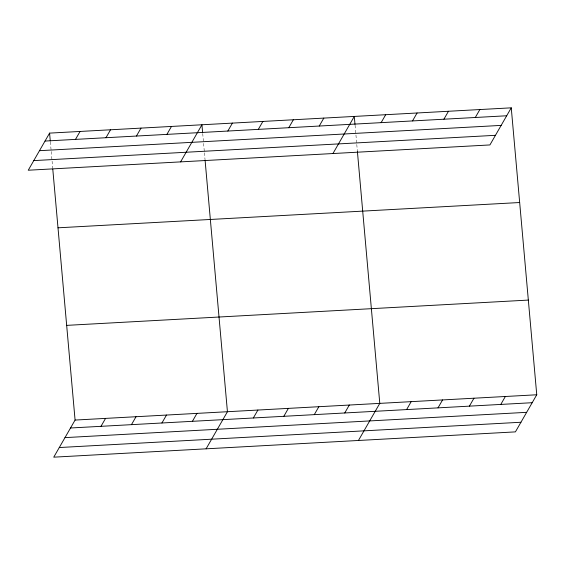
<?xml version="1.0" encoding="UTF-8"?>
<svg xmlns="http://www.w3.org/2000/svg" width="565" height="565" viewBox="0 0 565 565"><rect width="100%" height="100%" fill="white"/><g stroke="black" fill="none" stroke-linecap="round" stroke-linejoin="round"><path stroke-width="0.42" stroke-dasharray="2.83 2.12" d="M355.067 125.197L356.706 143.609M356.783 144.492L357.405 151.505M202.715 133.545L204.353 151.957M204.431 152.833L204.975 158.97M50.363 141.893L51.147 150.657M51.224 151.533L52.001 160.305M52.079 161.18L52.7 168.193"/><path stroke-width="0.85" d="M49.586 133.121L28.25 170.227L489.919 144.937L511.254 107.83L49.586 133.121L50.285 141.017M75.491 139.393L80.061 131.454M105.966 137.719L110.528 129.788M136.433 136.052L140.996 128.114M166.901 134.385L171.47 126.447M180.602 161.887L201.938 124.78L202.637 132.669M227.843 131.045L232.406 123.106M52.778 169.069L75.081 420.063L53.746 457.17L515.414 431.879L536.75 394.773L511.254 107.83M258.318 129.378L262.88 121.44M100.994 426.328L105.556 418.39M288.786 127.704L293.348 119.773M131.461 424.654L136.024 416.723M319.253 126.037L323.816 118.099M161.929 422.987L166.491 415.056M332.947 153.539L354.29 116.432L354.99 124.321M192.404 421.32L196.966 413.382M381.121 122.647L385.683 114.709M206.098 448.822L227.434 411.716L205.053 159.846M412.514 120.924L417.076 112.993M253.339 417.98L257.901 410.042M443.906 119.208L448.469 111.27M283.814 416.313L288.376 408.375M475.299 117.485L479.862 109.554M314.281 414.639L318.844 406.708M344.749 412.973L349.311 405.034M358.443 440.474L379.786 403.368L357.405 151.505M406.616 409.583L411.179 401.651M438.009 407.866L442.572 399.928M469.402 406.143L473.964 398.212M500.795 404.427L505.357 396.489M45.023 141.059L506.692 115.769M39.486 150.686L501.155 125.395M33.787 160.601L495.456 135.31M57.997 227.815L519.666 202.524M66.67 325.369L528.339 300.079M75.081 420.063L536.75 394.773M70.519 427.995L532.188 402.704M64.982 437.621L526.651 412.33M59.283 447.536L520.951 422.253"/></g></svg>
